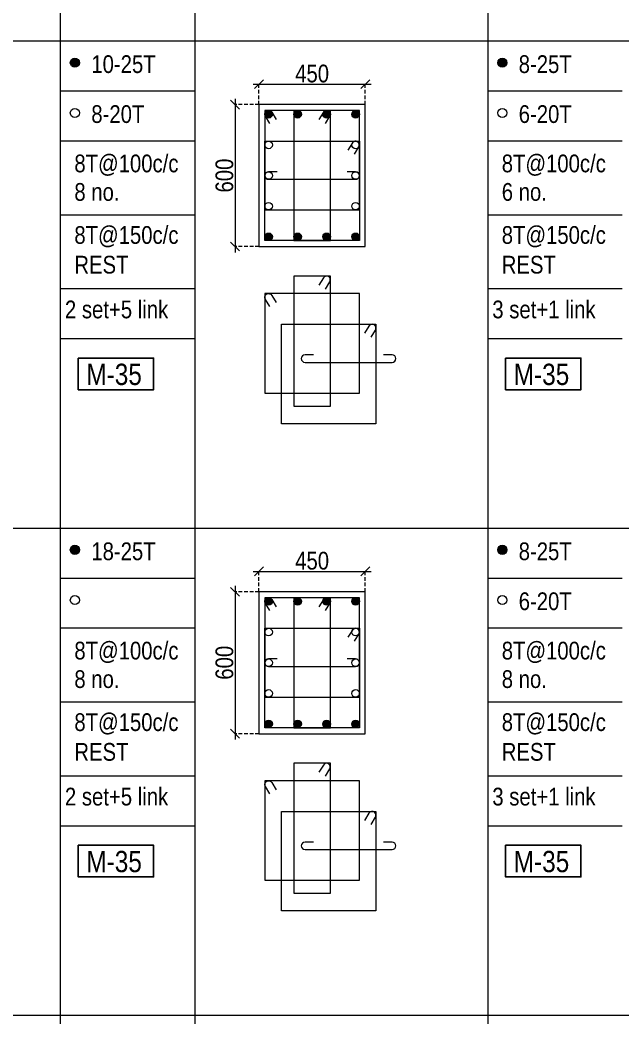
# Model space of a CAD drawing. Header units: millimetres. Extents: x 1112055 to 3390982, y -148532 to 766891.
# Drawn here: x 2154724 to 2164915, y 163087 to 179952 of the extents above; entities that cross this region are included whole.
import ezdxf
from ezdxf.enums import TextEntityAlignment as Align

# ---------------------------------------------------------------- set-up
doc = ezdxf.new("R2010")
doc.units = ezdxf.units.MM
doc.header["$PDMODE"] = 35
doc.header["$PDSIZE"] = -25
doc.linetypes.add('DASHED2', pattern=[0.375, 0.25, -0.125])
doc.linetypes.add('Hidden', pattern=[9.525, 6.35, -3.175])
for name, color, linetype, lineweight in [('B COL. SIZE DIM', 220, 'Continuous', 25), ('B COLSCH', 204, 'Continuous', 20), ('B COLUMN', 1, 'Hidden', 9), ('B STEEL', 34, 'Continuous', 15)]:
    doc.layers.add(name, color=color, linetype=linetype, lineweight=lineweight)
doc.layers.add('B TEXT', color=7, linetype='Continuous')
doc.styles.add('dim inside', font='romans.shx', dxfattribs={"width": 0.8, "height": 125})
doc.styles.add('SWINC', font='swissc.ttf')
doc.dimstyles.new('dim inside', dxfattribs={"dimtxt": 125, "dimasz": 100, "dimexe": 0, "dimexo": 0, "dimgap": 10, "dimtad": 0, "dimdec": 0, "dimzin": 0, "dimdsep": 46, "dimtxsty": 'dim inside', "dimblk": 'SMALL', "dimcen": 0.09, "dimadec": 0, "dimazin": 0, "dimtfac": 1, "dimtdec": 0, "dimtofl": 0, "dimtmove": 0, "dimatfit": 3, "dimfxl": 1, "dimtolj": 1, "dimtzin": 0, "dimarcsym": 2})

# ---------------------------------------------------------------- blocks, each defined once
blk = doc.blocks.new('_Oblique')
at = {"color": 0, "linetype": 'ByBlock', "lineweight": -2}
blk.add_line((-0.5, -0.5), (0.5, 0.5), dxfattribs=at)
blk = doc.blocks.new('*D178')
at = {"layer": 'B COL. SIZE DIM', "color": 250, "lineweight": 9, "ltscale": 250, "transparency": 16777216}
blk.add_line((2158669, 170625), (2160669, 170625), dxfattribs=at)
at = {"layer": 'B COL. SIZE DIM', "color": 250, "linetype": 'DASHED2', "lineweight": 9, "ltscale": 250, "transparency": 16777216}
for p, q in [((2158769, 170280), (2158769, 170625)), ((2160569, 170280), (2160569, 170625))]:
    blk.add_line(p, q, dxfattribs=at)
at = {"layer": 'Defpoints', "color": 0, "ltscale": 250, "transparency": 16777216}
for p in [(2160569, 170625), (2158769, 170280), (2160569, 170280)]:
    blk.add_point(p, dxfattribs=at)
at = {"layer": 'B COL. SIZE DIM', "color": 250, "lineweight": 9, "ltscale": 250, "transparency": 16777216, "xscale": 150, "yscale": 150, "zscale": 150, "rotation": 180}
blk.add_blockref('_Oblique', (2158769, 170625), dxfattribs=at)
at = {"layer": 'B COL. SIZE DIM', "color": 250, "lineweight": 9, "ltscale": 250, "transparency": 16777216, "xscale": 150, "yscale": 150, "zscale": 150}
blk.add_blockref('_Oblique', (2160569, 170625), dxfattribs=at)
at = {"layer": 'B COL. SIZE DIM', "color": 6, "ltscale": 250, "transparency": 16777216, "insert": (2159669, 170804), "char_height": 300, "attachment_point": 5, "style": 'SWINC'}
blk.add_mtext('\\A1;450', dxfattribs=at)
blk = doc.blocks.new('*D179')
at = {"layer": 'B COL. SIZE DIM', "color": 250, "lineweight": 9, "ltscale": 250, "transparency": 16777216}
blk.add_line((2158365, 170380), (2158365, 167780), dxfattribs=at)
at = {"layer": 'B COL. SIZE DIM', "color": 250, "linetype": 'DASHED2', "lineweight": 9, "ltscale": 250, "transparency": 16777216}
for p, q in [((2158769, 170280), (2158365, 170280)), ((2158769, 167880), (2158365, 167880))]:
    blk.add_line(p, q, dxfattribs=at)
at = {"layer": 'Defpoints', "color": 0, "ltscale": 250, "transparency": 16777216}
for p in [(2158769, 170280), (2158365, 167880), (2158769, 167880)]:
    blk.add_point(p, dxfattribs=at)
at = {"layer": 'B COL. SIZE DIM', "color": 250, "lineweight": 9, "ltscale": 250, "transparency": 16777216, "xscale": 150, "yscale": 150, "zscale": 150}
for p, rotation in [((2158365, 170280), 90), ((2158365, 167880), 270)]:
    blk.add_blockref('_Oblique', p, dxfattribs=dict(at, rotation=rotation))
at = {"layer": 'B COL. SIZE DIM', "color": 6, "ltscale": 250, "transparency": 16777216, "insert": (2158186, 169080), "char_height": 300, "attachment_point": 5, "rotation": 90, "style": 'SWINC'}
blk.add_mtext('\\A1;600', dxfattribs=at)
blk = doc.blocks.new('*D180')
at = {"layer": 'B COL. SIZE DIM', "color": 250, "lineweight": 9, "ltscale": 250, "transparency": 16777216}
blk.add_line((2158669, 178865), (2160669, 178865), dxfattribs=at)
at = {"layer": 'B COL. SIZE DIM', "color": 250, "linetype": 'DASHED2', "lineweight": 9, "ltscale": 250, "transparency": 16777216}
for p, q in [((2158769, 178520), (2158769, 178865)), ((2160569, 178520), (2160569, 178865))]:
    blk.add_line(p, q, dxfattribs=at)
at = {"layer": 'Defpoints', "color": 0, "ltscale": 250, "transparency": 16777216}
for p in [(2160569, 178865), (2158769, 178520), (2160569, 178520)]:
    blk.add_point(p, dxfattribs=at)
at = {"layer": 'B COL. SIZE DIM', "color": 250, "lineweight": 9, "ltscale": 250, "transparency": 16777216, "xscale": 150, "yscale": 150, "zscale": 150, "rotation": 180}
blk.add_blockref('_Oblique', (2158769, 178865), dxfattribs=at)
at = {"layer": 'B COL. SIZE DIM', "color": 250, "lineweight": 9, "ltscale": 250, "transparency": 16777216, "xscale": 150, "yscale": 150, "zscale": 150}
blk.add_blockref('_Oblique', (2160569, 178865), dxfattribs=at)
at = {"layer": 'B COL. SIZE DIM', "color": 6, "ltscale": 250, "transparency": 16777216, "insert": (2159669, 179044), "char_height": 300, "attachment_point": 5, "style": 'SWINC'}
blk.add_mtext('\\A1;450', dxfattribs=at)
blk = doc.blocks.new('*D181')
at = {"layer": 'B COL. SIZE DIM', "color": 250, "lineweight": 9, "ltscale": 250, "transparency": 16777216}
blk.add_line((2158365, 178620), (2158365, 176020), dxfattribs=at)
at = {"layer": 'B COL. SIZE DIM', "color": 250, "linetype": 'DASHED2', "lineweight": 9, "ltscale": 250, "transparency": 16777216}
for p, q in [((2158769, 178520), (2158365, 178520)), ((2158769, 176120), (2158365, 176120))]:
    blk.add_line(p, q, dxfattribs=at)
at = {"layer": 'Defpoints', "color": 0, "ltscale": 250, "transparency": 16777216}
for p in [(2158769, 178520), (2158365, 176120), (2158769, 176120)]:
    blk.add_point(p, dxfattribs=at)
at = {"layer": 'B COL. SIZE DIM', "color": 250, "lineweight": 9, "ltscale": 250, "transparency": 16777216, "xscale": 150, "yscale": 150, "zscale": 150}
for p, rotation in [((2158365, 178520), 90), ((2158365, 176120), 270)]:
    blk.add_blockref('_Oblique', p, dxfattribs=dict(at, rotation=rotation))
at = {"layer": 'B COL. SIZE DIM', "color": 6, "ltscale": 250, "transparency": 16777216, "insert": (2158186, 177320), "char_height": 300, "attachment_point": 5, "rotation": 90, "style": 'SWINC'}
blk.add_mtext('\\A1;600', dxfattribs=at)

msp = doc.modelspace()

# ---------------------------------------------------------------- hatches: boundary and pattern name
at = {"layer": 'B STEEL', "lineweight": 9, "ltscale": 0.5}
h = msp.add_hatch(color=34, dxfattribs=at)
edge = h.paths.add_edge_path()
edge.add_arc((2155653.4, 179229.5), 76.8, 0, 360)
h = msp.add_hatch(color=34, dxfattribs=at)
edge = h.paths.add_edge_path()
edge.add_arc((2162886.9, 179229.5), 76.8, 0, 360)
h = msp.add_hatch(color=34, dxfattribs=at)
edge = h.paths.add_edge_path()
edge.add_arc((2158932.5, 178356.3), 64, 0, 360)
h = msp.add_hatch(color=34, dxfattribs=at)
edge = h.paths.add_edge_path()
edge.add_arc((2159423.2, 178356.3), 64, 180, 540, ccw=False)
h = msp.add_hatch(color=34, dxfattribs=at)
edge = h.paths.add_edge_path()
edge.add_arc((2159913.9, 178356.3), 64, 180, 540, ccw=False)
h = msp.add_hatch(color=34, dxfattribs=at)
edge = h.paths.add_edge_path()
edge.add_arc((2160404.5, 178356.3), 64, 180, 540, ccw=False)
h = msp.add_hatch(color=34, dxfattribs=at)
edge = h.paths.add_edge_path()
edge.add_arc((2158932.5, 176284.3), 64, 0, 360, ccw=False)
h = msp.add_hatch(color=34, dxfattribs=at)
edge = h.paths.add_edge_path()
edge.add_arc((2159423.2, 176284.3), 64, -180, 180)
h = msp.add_hatch(color=34, dxfattribs=at)
edge = h.paths.add_edge_path()
edge.add_arc((2159913.9, 176284.3), 64, -180, 180)
h = msp.add_hatch(color=34, dxfattribs=at)
edge = h.paths.add_edge_path()
edge.add_arc((2160404.5, 176284.3), 64, -180, 180)
h = msp.add_hatch(color=34, dxfattribs=at)
edge = h.paths.add_edge_path()
edge.add_arc((2155653.4, 170989.6), 76.8, 0, 360)
h = msp.add_hatch(color=34, dxfattribs=at)
edge = h.paths.add_edge_path()
edge.add_arc((2162886.9, 170989.6), 76.8, 0, 360)
h = msp.add_hatch(color=34, dxfattribs=at)
edge = h.paths.add_edge_path()
edge.add_arc((2158932.5, 170116.4), 64, 0, 360)
h = msp.add_hatch(color=34, dxfattribs=at)
edge = h.paths.add_edge_path()
edge.add_arc((2159423.2, 170116.4), 64, 180, 540, ccw=False)
h = msp.add_hatch(color=34, dxfattribs=at)
edge = h.paths.add_edge_path()
edge.add_arc((2159913.9, 170116.4), 64, 180, 540, ccw=False)
h = msp.add_hatch(color=34, dxfattribs=at)
edge = h.paths.add_edge_path()
edge.add_arc((2160404.5, 170116.4), 64, 180, 540, ccw=False)
h = msp.add_hatch(color=34, dxfattribs=at)
edge = h.paths.add_edge_path()
edge.add_arc((2158932.5, 168044.5), 64, 0, 360, ccw=False)
h = msp.add_hatch(color=34, dxfattribs=at)
edge = h.paths.add_edge_path()
edge.add_arc((2159423.2, 168044.5), 64, -180, 180)
h = msp.add_hatch(color=34, dxfattribs=at)
edge = h.paths.add_edge_path()
edge.add_arc((2159913.9, 168044.5), 64, -180, 180)
h = msp.add_hatch(color=34, dxfattribs=at)
edge = h.paths.add_edge_path()
edge.add_arc((2160404.5, 168044.5), 64, -180, 180)

# ---------------------------------------------------------------- linework, layer by layer
at = {"layer": 'B COLSCH', "color": 250, "lineweight": 0}
for p, q in [((2155407.1, 196077.4), (2155407.1, 146638.4)), ((2157681.5, 196077.4), (2157681.5, 139385.8)), ((2162640.6, 196077.4), (2162640.6, 146638.4)), ((2087919, 179597.8), (2215549.8, 179597.8)), ((2155407.1, 178752.8), (2157681.5, 178752.8)), ((2162640.6, 178752.8), (2164915, 178752.8)), ((2155407.1, 177907.8), (2157681.5, 177907.8)), ((2162640.6, 177907.8), (2164915, 177907.8)), ((2155407.1, 176658), (2157681.5, 176658)), ((2162640.6, 176658), (2164915, 176658)), ((2155407.1, 175408.2), (2157681.5, 175408.2)), ((2162640.6, 175408.2), (2164915, 175408.2)), ((2155407.1, 174563.2), (2157681.5, 174563.2)), ((2162640.6, 174563.2), (2164915, 174563.2)), ((2087919, 171357.9), (2215549.8, 171357.9)), ((2155407.1, 170512.9), (2157681.5, 170512.9)), ((2162640.6, 170512.9), (2164915, 170512.9)), ((2155407.1, 169667.9), (2157681.5, 169667.9)), ((2162640.6, 169667.9), (2164915, 169667.9)), ((2155407.1, 168418.2), (2157681.5, 168418.2)), ((2162640.6, 168418.2), (2164915, 168418.2)), ((2155407.1, 167168.4), (2157681.5, 167168.4)), ((2162640.6, 167168.4), (2164915, 167168.4)), ((2155407.1, 166323.4), (2157681.5, 166323.4)), ((2162640.6, 166323.4), (2164915, 166323.4)), ((2087919, 163118.1), (2215549.8, 163118.1))]:
    msp.add_line(p, q, dxfattribs=at)
at = {"layer": 'B COLUMN', "color": 1, "linetype": 'ByBlock', "lineweight": 20}
for points in [[(2158768.5, 176120.3), (2160568.5, 176120.3), (2160568.5, 178520.3), (2158768.5, 178520.3)], [(2158768.5, 167880.4), (2160568.5, 167880.4), (2160568.5, 170280.4), (2158768.5, 170280.4)]]:
    msp.add_lwpolyline(points, close=True, dxfattribs=at)
at = {"layer": 'B STEEL', "color": 34, "lineweight": 9, "ltscale": 0.5}
for points in [[(2158868.5, 176738.3), (2160468.5, 176738.3), (2160468.5, 178420.3), (2158868.5, 178420.3)], [(2159359.2, 176220.3), (2159977.9, 176220.3), (2159977.9, 178420.3), (2159359.2, 178420.3)], [(2158868.5, 177902.3), (2160468.5, 177902.3), (2160468.5, 176220.3), (2158868.5, 176220.3)], [(2159359.2, 173420.3), (2159977.9, 173420.3), (2159977.9, 175620.3), (2159359.2, 175620.3)], [(2158868.5, 173641.3), (2160468.5, 173641.3), (2160468.5, 175323.3), (2158868.5, 175323.3)], [(2159150.2, 174805.4), (2160750.2, 174805.4), (2160750.2, 173123.3), (2159150.2, 173123.3)], [(2158868.5, 168498.4), (2160468.5, 168498.4), (2160468.5, 170180.4), (2158868.5, 170180.4)], [(2159359.2, 167980.4), (2159977.9, 167980.4), (2159977.9, 170180.4), (2159359.2, 170180.4)], [(2158868.5, 169662.5), (2160468.5, 169662.5), (2160468.5, 167980.4), (2158868.5, 167980.4)], [(2159359.2, 165180.5), (2159977.9, 165180.5), (2159977.9, 167380.5), (2159359.2, 167380.5)], [(2158868.5, 165401.5), (2160468.5, 165401.5), (2160468.5, 167083.5), (2158868.5, 167083.5)], [(2159150.2, 166565.5), (2160750.2, 166565.5), (2160750.2, 164883.5), (2159150.2, 164883.5)]]:
    msp.add_lwpolyline(points, close=True, dxfattribs=at)
for points in [[(2158952.8, 178201.2), (2158878, 178322.7, -1), (2158987.1, 178389.8), (2159061.8, 178268.3)], [(2159893.6, 178201.2), (2159968.4, 178322.7, 1), (2159859.3, 178389.8), (2159784.6, 178268.3)], [(2160384.3, 177683.2), (2160459, 177804.7, 1), (2160350, 177871.8), (2160275.2, 177750.4)], [(2159075.2, 177384.3), (2158932.5, 177384.3, 1), (2158932.5, 177256.3), (2160404.5, 177256.3, 1), (2160404.5, 177384.3), (2160261.9, 177384.3)], [(2159893.6, 175401.3), (2159968.4, 175522.7, 1), (2159859.3, 175589.9), (2159784.6, 175468.4)], [(2158952.8, 175104.3), (2158878, 175225.8, -1), (2158987.1, 175292.9), (2159061.8, 175171.4)], [(2160665.9, 174586.3), (2160740.7, 174707.8, 1), (2160631.7, 174774.9), (2160556.9, 174653.4)], [(2159692.5, 174287.4), (2159549.8, 174287.4, 1), (2159549.8, 174159.3), (2161021.8, 174159.3, 1), (2161021.8, 174287.4), (2160879.2, 174287.4)], [(2158952.8, 169961.4), (2158878, 170082.9, -1), (2158987.1, 170150), (2159061.8, 170028.5)], [(2159893.6, 169961.4), (2159968.4, 170082.9, 1), (2159859.3, 170150), (2159784.6, 170028.5)], [(2160384.3, 169443.4), (2160459, 169564.9, 1), (2160350, 169632), (2160275.2, 169510.5)], [(2159075.2, 169144.5), (2158932.5, 169144.5, 1), (2158932.5, 169016.4), (2160404.5, 169016.4, 1), (2160404.5, 169144.5), (2160261.9, 169144.5)], [(2159893.6, 167161.4), (2159968.4, 167282.9, 1), (2159859.3, 167350), (2159784.6, 167228.5)], [(2158952.8, 166864.4), (2158878, 166985.9, -1), (2158987.1, 167053), (2159061.8, 166931.6)], [(2160665.9, 166346.5), (2160740.7, 166467.9, 1), (2160631.7, 166535), (2160556.9, 166413.6)], [(2159692.5, 166047.5), (2159549.8, 166047.5, 1), (2159549.8, 165919.5), (2161021.8, 165919.5, 1), (2161021.8, 166047.5), (2160879.2, 166047.5)]]:
    msp.add_lwpolyline(points, format="xyb", dxfattribs=at)
for centre, radius in [((2155653.4, 179229.5), 76.8), ((2162886.9, 179229.5), 76.8), ((2155653.4, 178379.2), 76.8), ((2162886.9, 178379.2), 76.8), ((2158932.5, 178356.3), 64), ((2159423.2, 178356.3), 64), ((2159913.9, 178356.3), 64), ((2160404.5, 178356.3), 64), ((2158932.5, 177838.3), 64), ((2160404.5, 177838.3), 64), ((2158932.5, 177320.3), 64), ((2160404.5, 177320.3), 64), ((2158932.5, 176802.3), 64), ((2160404.5, 176802.3), 64), ((2158932.5, 176284.3), 64), ((2159423.2, 176284.3), 64), ((2159913.9, 176284.3), 64), ((2160404.5, 176284.3), 64), ((2155653.4, 170989.6), 76.8), ((2162886.9, 170989.6), 76.8), ((2155653.4, 170139.3), 76.8), ((2158932.5, 170116.4), 64), ((2159423.2, 170116.4), 64), ((2159913.9, 170116.4), 64), ((2160404.5, 170116.4), 64), ((2162886.9, 170139.3), 76.8), ((2158932.5, 169598.4), 64), ((2160404.5, 169598.4), 64), ((2158932.5, 169080.4), 64), ((2160404.5, 169080.4), 64), ((2158932.5, 168562.5), 64), ((2160404.5, 168562.5), 64), ((2158932.5, 168044.5), 64), ((2159423.2, 168044.5), 64), ((2159913.9, 168044.5), 64), ((2160404.5, 168044.5), 64)]:
    msp.add_circle(centre, radius, dxfattribs=at)
at = {"layer": 'B TEXT', "color": 1}
for points in [[(2155710.7, 174234.2), (2156985.3, 174234.2), (2156985.3, 173696.2), (2155710.7, 173696.2)], [(2162944.3, 174234.2), (2164218.9, 174234.2), (2164218.9, 173696.2), (2162944.3, 173696.2)], [(2155710.7, 165994.4), (2156985.3, 165994.4), (2156985.3, 165456.4), (2155710.7, 165456.4)], [(2162944.3, 165994.4), (2164218.9, 165994.4), (2164218.9, 165456.4), (2162944.3, 165456.4)]]:
    msp.add_lwpolyline(points, close=True, dxfattribs=at)

# ---------------------------------------------------------------- texts
at = {"layer": 'B TEXT', "style": 'SWINC'}
for s, p in [('10-25T', (2155931.9, 179054.9)), ('8-25T', (2163165.4, 179054.9)), ('8-20T', (2155931.9, 178209.9)), ('6-20T', (2163165.4, 178209.9)), ('8T@100c/c', (2155644.9, 177375.1)), ('8T@100c/c', (2162878.5, 177375.1)), ('8 no.', (2155644.9, 176893.3)), ('6 no.', (2162878.5, 176893.3)), ('8T@150c/c', (2155644.9, 176165.2)), ('8T@150c/c', (2162878.5, 176165.2)), ('REST', (2155644.9, 175662.8)), ('REST', (2162878.5, 175662.8)), ('2 set+5 link', (2155485.3, 174905.7)), ('3 set+1 link', (2162718.8, 174905.7)), ('18-25T', (2155931.9, 170815)), ('8-25T', (2163165.4, 170815)), ('6-20T', (2163165.4, 169970.1)), ('8T@100c/c', (2155644.9, 169135.2)), ('8T@100c/c', (2162878.5, 169135.2)), ('8 no.', (2155644.9, 168653.4)), ('8 no.', (2162878.5, 168653.4)), ('8T@150c/c', (2155644.9, 167925.3)), ('8T@150c/c', (2162878.5, 167925.3)), ('REST', (2155644.9, 167422.9)), ('REST', (2162878.5, 167422.9)), ('2 set+5 link', (2155485.3, 166665.9)), ('3 set+1 link', (2162718.8, 166665.9))]:
    msp.add_text(s, height=300, dxfattribs=at).set_placement(p)
at = {"layer": 'B TEXT', "color": 1, "style": 'SWINC'}
for p in [(2155848.1, 173669.7), (2163081.6, 173669.7), (2155848.1, 165429.8), (2163081.6, 165429.8)]:
    msp.add_text('M-35', height=360, dxfattribs=at).set_placement(p, align=Align.BOTTOM_LEFT)

# ---------------------------------------------------------------- dimensions: what is measured, and where the dimension line sits
at = {"layer": 'B COL. SIZE DIM', "color": 250, "ltscale": 250}
for base, p1, p2, picture, middle in [((2160568.5, 178865.2), (2158768.5, 178520.3), (2160568.5, 178520.3), '*D180', (2159668.5, 179044)), ((2160568.5, 170625.4), (2158768.5, 170280.4), (2160568.5, 170280.4), '*D178', (2159668.5, 170804.2))]:
    dim = msp.add_linear_dim(base=base, p1=p1, p2=p2, dimstyle='dim inside', override={"dimtxt": 300, "dimasz": 150, "dimgap": 25, "dimtad": 3, "dimlfac": 0.25, "dimtxsty": 'SWINC', "dimblk1": 'Oblique', "dimblk2": 'Oblique', "dimsah": 1, "dimdle": 100, "dimclrd": 250, "dimclre": 250, "dimclrt": 6, "dimfxl": 1000, "dimlwd": 9, "dimlwe": 9}, dxfattribs=at)
    dim.commit()
    dim.dimension.update_dxf_attribs({"geometry": picture, "text_midpoint": middle})
for base, p1, p2, picture, middle in [((2158364.6, 176120.3), (2158768.5, 178520.3), (2158768.5, 176120.3), '*D181', (2158185.6, 177320.3)), ((2158364.6, 167880.4), (2158768.5, 170280.4), (2158768.5, 167880.4), '*D179', (2158185.6, 169080.4))]:
    dim = msp.add_linear_dim(base=base, p1=p1, p2=p2, angle=90, dimstyle='dim inside', override={"dimtxt": 300, "dimasz": 150, "dimgap": 25, "dimtad": 3, "dimlfac": 0.25, "dimtxsty": 'SWINC', "dimblk1": 'Oblique', "dimblk2": 'Oblique', "dimsah": 1, "dimdle": 100, "dimclrd": 250, "dimclre": 250, "dimclrt": 6, "dimfxl": 1000, "dimlwd": 9, "dimlwe": 9}, dxfattribs=at)
    dim.commit()
    dim.dimension.update_dxf_attribs({"geometry": picture, "text_midpoint": middle})

doc.saveas('drawing.dxf')
